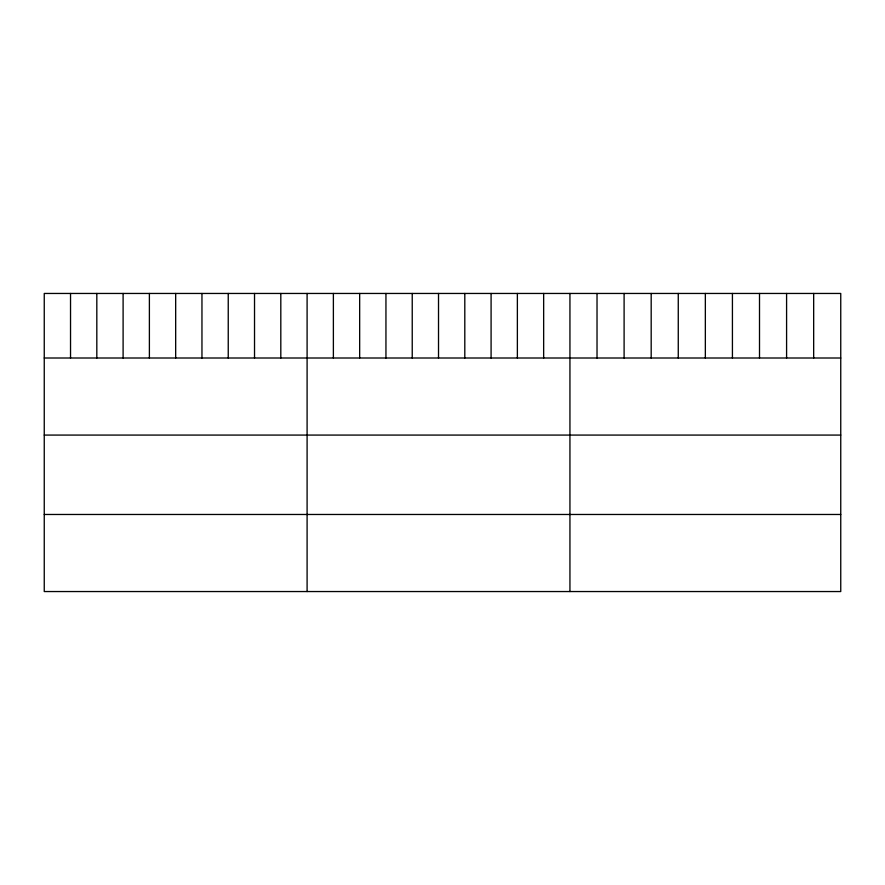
<?xml version="1.0" encoding="UTF-8"?>
<svg xmlns="http://www.w3.org/2000/svg" width="885" height="885" viewBox="0 0 885 885"><rect width="100%" height="100%" fill="white"/><g stroke="black" fill="none" stroke-linecap="round" stroke-linejoin="round"><path stroke-width="1.33" d="M840.75 358.005L840.75 591.545L44.25 591.545L44.25 293.455L840.75 293.455L840.75 358.005L44.25 358.005M44.25 435.077L840.75 435.077M44.25 514.473L840.75 514.473M813.669 293.455L813.669 358.005M786.588 293.455L786.588 358.005M759.507 293.455L759.507 358.005M732.426 293.455L732.426 358.005M705.345 293.455L705.345 358.005M678.264 293.455L678.264 358.005M651.183 293.455L651.183 358.005M624.102 293.455L624.102 358.005M597.021 293.455L597.021 358.005M569.94 293.455L569.94 591.545M543.655 293.455L543.655 358.005M517.371 293.455L517.371 358.005M491.087 293.455L491.087 358.005M464.802 293.455L464.802 358.005M438.517 293.455L438.517 358.005M412.233 293.455L412.233 358.005M385.948 293.455L385.948 358.005M359.664 293.455L359.664 358.005M333.38 293.455L333.38 358.005M307.095 293.455L307.095 591.545M280.81 293.455L280.81 358.005M254.526 293.455L254.526 358.005M228.241 293.455L228.241 358.005M201.957 293.455L201.957 358.005M175.673 293.455L175.673 358.005M149.388 293.455L149.388 358.005M123.103 293.455L123.103 358.005M96.819 293.455L96.819 358.005M70.534 293.455L70.534 358.005"/></g></svg>
